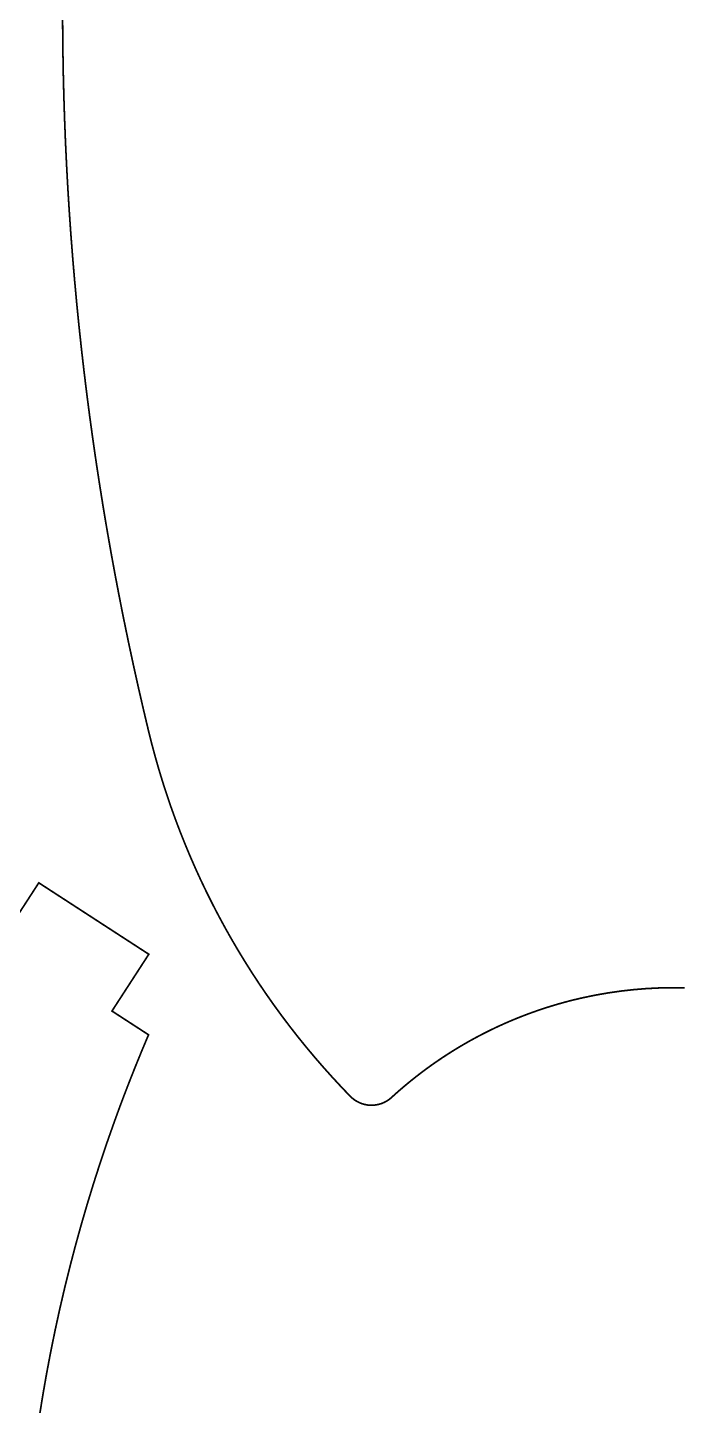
# Model space of a CAD drawing. Header units: metres. Extents: x 0 to 1595, y 0 to 995.
# Drawn here: x 642.5 to 797.6, y 343.6 to 669.2 of the extents above; entities that cross this region are included whole.
import ezdxf

# ---------------------------------------------------------------- set-up
doc = ezdxf.new("R2010")
doc.units = ezdxf.units.M

msp = doc.modelspace()

# ---------------------------------------------------------------- linework, layer by layer
for points in [[(650.81, 673.201, 0, 0, 0), (650.825, 669.137, 0, 0, 0), (650.879, 663.719, 0, 0, 0), (650.972, 658.301, 0, 0, 0), (651.107, 652.887, 0, 0, 0), (651.281, 647.474, 0, 0, 0), (651.496, 642.064, 0, 0, 0), (651.751, 636.656, 0, 0, 0), (652.046, 631.25, 0, 0, 0), (652.382, 625.847, 0, 0, 0), (652.758, 620.447, 0, 0, 0), (653.174, 615.051, 0, 0, 0), (653.631, 609.66, 0, 0, 0), (654.126, 604.271, 0, 0, 0), (654.662, 598.886, 0, 0, 0), (655.24, 593.507, 0, 0, 0), (655.856, 588.131, 0, 0, 0), (656.512, 582.76, 0, 0, 0), (657.21, 577.394, 0, 0, 0), (657.946, 572.033, 0, 0, 0), (658.722, 566.679, 0, 0, 0), (659.539, 561.329, 0, 0, 0), (660.396, 555.985, 0, 0, 0), (661.292, 550.647, 0, 0, 0), (662.228, 545.317, 0, 0, 0), (663.204, 539.992, 0, 0, 0), (664.219, 534.674, 0, 0, 0), (665.275, 529.363, 0, 0, 0), (666.369, 524.058, 0, 0, 0), (667.506, 518.762, 0, 0, 0), (668.679, 513.474, 0, 0, 0), (669.893, 508.192, 0, 0, 0), (670.829, 504.236, 0, 0, 0), (671.147, 502.919, 0, 0, 0), (671.332, 502.158, 0, 0, 0), (671.91, 499.879, 0, 0, 0), (672.721, 496.857, 0, 0, 0), (673.583, 493.85, 0, 0, 0), (674.494, 490.863, 0, 0, 0), (675.456, 487.892, 0, 0, 0), (676.464, 484.94, 0, 0, 0), (677.522, 482.008, 0, 0, 0), (678.629, 479.096, 0, 0, 0), (679.783, 476.204, 0, 0, 0), (680.985, 473.333, 0, 0, 0), (682.233, 470.485, 0, 0, 0), (683.529, 467.658, 0, 0, 0), (684.872, 464.854, 0, 0, 0), (686.26, 462.074, 0, 0, 0), (687.696, 459.317, 0, 0, 0), (689.175, 456.585, 0, 0, 0), (690.701, 453.878, 0, 0, 0), (692.272, 451.196, 0, 0, 0), (693.887, 448.542, 0, 0, 0), (695.549, 445.912, 0, 0, 0), (697.253, 443.311, 0, 0, 0), (699, 440.739, 0, 0, 0), (700.792, 438.194, 0, 0, 0), (702.626, 435.679, 0, 0, 0), (704.504, 433.193, 0, 0, 0), (706.424, 430.737, 0, 0, 0), (708.386, 428.313, 0, 0, 0), (710.39, 425.919, 0, 0, 0), (712.436, 423.557, 0, 0, 0), (714.524, 421.229, 0, 0, 0), (716.651, 418.933, 0, 0, 0), (718.272, 417.232, 0, 0, 0), (718.819, 416.671, 0, 0, 0), (718.819, 416.671, 0, 0, 0), (718.819, 416.671, 0.4, 0.4, 0), (718.938, 416.55, 0.4, 0.4, 0), (719.317, 416.208, 0.4, 0.4, 0), (719.851, 415.799, 0.4, 0.4, 0), (720.421, 415.444, 0.4, 0.4, 0), (721.021, 415.146, 0.4, 0.4, 0), (721.646, 414.907, 0.4, 0.4, 0), (722.293, 414.728, 0.4, 0.4, 0), (722.957, 414.612, 0.4, 0.4, 0), (723.464, 414.565, 0.4, 0.4, 0), (723.633, 414.56, 0.4, 0.4, 0), (723.803, 414.556, 0.4, 0.4, 0), (724.311, 414.574, 0.4, 0.4, 0), (724.981, 414.651, 0.4, 0.4, 0), (725.636, 414.793, 0.4, 0.4, 0), (726.275, 414.997, 0.4, 0.4, 0), (726.89, 415.261, 0.4, 0.4, 0), (727.479, 415.582, 0.4, 0.4, 0), (728.036, 415.961, 0.4, 0.4, 0), (728.433, 416.279, 0.4, 0.4, 0), (728.558, 416.394, 0.4, 0.4, 0), (728.84, 416.651, 0.4, 0.4, 0), (729.69, 417.415, 0.4, 0.4, 0), (730.838, 418.417, 0.4, 0.4, 0), (731.999, 419.4, 0.4, 0.4, 0), (733.174, 420.365, 0.4, 0.4, 0), (734.363, 421.311, 0.4, 0.4, 0), (735.565, 422.239, 0.4, 0.4, 0), (736.782, 423.146, 0.4, 0.4, 0), (738.011, 424.035, 0.4, 0.4, 0), (739.253, 424.904, 0.4, 0.4, 0), (740.508, 425.754, 0.4, 0.4, 0), (741.775, 426.585, 0.4, 0.4, 0), (743.054, 427.394, 0.4, 0.4, 0), (744.346, 428.186, 0.4, 0.4, 0), (745.649, 428.956, 0.4, 0.4, 0), (746.964, 429.707, 0.4, 0.4, 0), (748.29, 430.436, 0.4, 0.4, 0), (749.626, 431.146, 0.4, 0.4, 0), (750.975, 431.836, 0.4, 0.4, 0), (752.332, 432.504, 0.4, 0.4, 0), (753.701, 433.153, 0.4, 0.4, 0), (755.079, 433.779, 0.4, 0.4, 0), (756.468, 434.385, 0.4, 0.4, 0), (757.867, 434.969, 0.4, 0.4, 0), (759.274, 435.533, 0.4, 0.4, 0), (760.69, 436.076, 0.4, 0.4, 0), (762.117, 436.596, 0.4, 0.4, 0), (763.55, 437.096, 0.4, 0.4, 0), (764.993, 437.572, 0.4, 0.4, 0), (766.443, 438.028, 0.4, 0.4, 0), (767.903, 438.461, 0.4, 0.4, 0), (769.369, 438.872, 0.4, 0.4, 0), (770.474, 439.167, 0.4, 0.4, 0), (770.843, 439.261, 0.4, 0.4, 0), (771.581, 439.449, 0.4, 0.4, 0), (773.807, 439.969, 0.4, 0.4, 0), (776.786, 440.585, 0.4, 0.4, 0), (779.778, 441.108, 0.4, 0.4, 0), (782.782, 441.54, 0.4, 0.4, 0), (785.794, 441.878, 0.4, 0.4, 0), (788.814, 442.124, 0.4, 0.4, 0), (791.838, 442.276, 0.4, 0.4, 0), (794.865, 442.336, 0.4, 0.4, 0), (797.892, 442.304, 0.4, 0.4, 0)], [(650.81, 673.201, 0.4, 0.4, 0), (650.825, 669.137, 0.4, 0.4, 0), (650.879, 663.719, 0.4, 0.4, 0), (650.972, 658.301, 0.4, 0.4, 0), (651.107, 652.887, 0.4, 0.4, 0), (651.281, 647.474, 0.4, 0.4, 0), (651.496, 642.064, 0.4, 0.4, 0), (651.751, 636.656, 0.4, 0.4, 0), (652.046, 631.25, 0.4, 0.4, 0), (652.382, 625.847, 0.4, 0.4, 0), (652.758, 620.447, 0.4, 0.4, 0), (653.174, 615.051, 0.4, 0.4, 0), (653.631, 609.66, 0.4, 0.4, 0), (654.126, 604.271, 0.4, 0.4, 0), (654.662, 598.886, 0.4, 0.4, 0), (655.24, 593.507, 0.4, 0.4, 0), (655.856, 588.131, 0.4, 0.4, 0), (656.512, 582.76, 0.4, 0.4, 0), (657.21, 577.394, 0.4, 0.4, 0), (657.946, 572.033, 0.4, 0.4, 0), (658.722, 566.679, 0.4, 0.4, 0), (659.539, 561.329, 0.4, 0.4, 0), (660.396, 555.985, 0.4, 0.4, 0), (661.292, 550.647, 0.4, 0.4, 0), (662.228, 545.317, 0.4, 0.4, 0), (663.204, 539.992, 0.4, 0.4, 0), (664.219, 534.674, 0.4, 0.4, 0), (665.275, 529.363, 0.4, 0.4, 0), (666.369, 524.058, 0.4, 0.4, 0), (667.506, 518.762, 0.4, 0.4, 0), (668.679, 513.474, 0.4, 0.4, 0), (669.893, 508.192, 0.4, 0.4, 0), (670.829, 504.236, 0.4, 0.4, 0), (671.147, 502.919, 0.4, 0.4, 0), (671.332, 502.158, 0.4, 0.4, 0), (671.91, 499.879, 0.4, 0.4, 0), (672.721, 496.857, 0.4, 0.4, 0), (673.583, 493.85, 0.4, 0.4, 0), (674.494, 490.863, 0.4, 0.4, 0), (675.456, 487.892, 0.4, 0.4, 0), (676.464, 484.94, 0.4, 0.4, 0), (677.522, 482.008, 0.4, 0.4, 0), (678.629, 479.096, 0.4, 0.4, 0), (679.783, 476.204, 0.4, 0.4, 0), (680.985, 473.333, 0.4, 0.4, 0), (682.233, 470.485, 0.4, 0.4, 0), (683.529, 467.658, 0.4, 0.4, 0), (684.872, 464.854, 0.4, 0.4, 0), (686.26, 462.074, 0.4, 0.4, 0), (687.696, 459.317, 0.4, 0.4, 0), (689.175, 456.585, 0.4, 0.4, 0), (690.701, 453.878, 0.4, 0.4, 0), (692.272, 451.196, 0.4, 0.4, 0), (693.887, 448.542, 0.4, 0.4, 0), (695.549, 445.912, 0.4, 0.4, 0), (697.253, 443.311, 0.4, 0.4, 0), (699, 440.739, 0.4, 0.4, 0), (700.792, 438.194, 0.4, 0.4, 0), (702.626, 435.679, 0.4, 0.4, 0), (704.504, 433.193, 0.4, 0.4, 0), (706.424, 430.737, 0.4, 0.4, 0), (708.386, 428.313, 0.4, 0.4, 0), (710.39, 425.919, 0.4, 0.4, 0), (712.436, 423.557, 0.4, 0.4, 0), (714.524, 421.229, 0.4, 0.4, 0), (716.651, 418.933, 0.4, 0.4, 0), (718.272, 417.232, 0.4, 0.4, 0), (718.819, 416.671, 0.4, 0.4, 0), (718.819, 416.671, 0.4, 0.4, 0), (718.819, 416.671, 0, 0, 0), (718.938, 416.55, 0, 0, 0), (719.317, 416.208, 0, 0, 0), (719.851, 415.799, 0, 0, 0), (720.421, 415.444, 0, 0, 0), (721.021, 415.146, 0, 0, 0), (721.646, 414.907, 0, 0, 0), (722.293, 414.728, 0, 0, 0), (722.957, 414.612, 0, 0, 0), (723.464, 414.565, 0, 0, 0), (723.633, 414.56, 0, 0, 0), (723.803, 414.556, 0, 0, 0), (724.311, 414.574, 0, 0, 0), (724.981, 414.651, 0, 0, 0), (725.636, 414.793, 0, 0, 0), (726.275, 414.997, 0, 0, 0), (726.89, 415.261, 0, 0, 0), (727.479, 415.582, 0, 0, 0), (728.036, 415.961, 0, 0, 0), (728.433, 416.279, 0, 0, 0), (728.558, 416.394, 0, 0, 0), (728.84, 416.651, 0, 0, 0), (729.69, 417.415, 0, 0, 0), (730.838, 418.417, 0, 0, 0), (731.999, 419.4, 0, 0, 0), (733.174, 420.365, 0, 0, 0), (734.363, 421.311, 0, 0, 0), (735.565, 422.239, 0, 0, 0), (736.782, 423.146, 0, 0, 0), (738.011, 424.035, 0, 0, 0), (739.253, 424.904, 0, 0, 0), (740.508, 425.754, 0, 0, 0), (741.775, 426.585, 0, 0, 0), (743.054, 427.394, 0, 0, 0), (744.346, 428.186, 0, 0, 0), (745.649, 428.956, 0, 0, 0), (746.964, 429.707, 0, 0, 0), (748.29, 430.436, 0, 0, 0), (749.626, 431.146, 0, 0, 0), (750.975, 431.836, 0, 0, 0), (752.332, 432.504, 0, 0, 0), (753.701, 433.153, 0, 0, 0), (755.079, 433.779, 0, 0, 0), (756.468, 434.385, 0, 0, 0), (757.867, 434.969, 0, 0, 0), (759.274, 435.533, 0, 0, 0), (760.69, 436.076, 0, 0, 0), (762.117, 436.596, 0, 0, 0), (763.55, 437.096, 0, 0, 0), (764.993, 437.572, 0, 0, 0), (766.443, 438.028, 0, 0, 0), (767.903, 438.461, 0, 0, 0), (769.369, 438.872, 0, 0, 0), (770.474, 439.167, 0, 0, 0), (770.843, 439.261, 0, 0, 0), (771.581, 439.449, 0, 0, 0), (773.807, 439.969, 0, 0, 0), (776.786, 440.585, 0, 0, 0), (779.778, 441.108, 0, 0, 0), (782.782, 441.54, 0, 0, 0), (785.794, 441.878, 0, 0, 0), (788.814, 442.124, 0, 0, 0), (791.838, 442.276, 0, 0, 0), (794.865, 442.336, 0, 0, 0), (797.892, 442.304, 0, 0, 0)], [(645.319, 341.013, 0, 0, 0), (646.139, 346.097, 0, 0, 0), (647.028, 351.171, 0, 0, 0), (647.988, 356.233, 0, 0, 0), (649.017, 361.282, 0, 0, 0), (650.115, 366.318, 0, 0, 0), (651.285, 371.339, 0, 0, 0), (652.522, 376.346, 0, 0, 0), (653.831, 381.336, 0, 0, 0), (655.207, 386.31, 0, 0, 0), (656.654, 391.267, 0, 0, 0), (658.169, 396.207, 0, 0, 0), (659.754, 401.126, 0, 0, 0), (661.408, 406.028, 0, 0, 0), (663.131, 410.91, 0, 0, 0), (664.465, 414.558, 0, 0, 0), (664.922, 415.769, 0, 0, 0), (664.922, 415.769, 0, 0, 0), (664.922, 415.769, 0.4, 0.4, 0), (665.289, 416.743, 0.4, 0.4, 0), (666.41, 419.654, 0.4, 0.4, 0), (667.94, 423.524, 0.4, 0.4, 0), (669.512, 427.374, 0.4, 0.4, 0), (670.719, 430.251, 0.4, 0.4, 0), (671.129, 431.207, 0.4, 0.4, 0), (662.479, 436.821, 0.4, 0.4, 0), (671.188, 450.243, 0.4, 0.4, 0), (645.183, 467.118, 0.4, 0.4, 0), (635.929, 452.857, 0.4, 0.4, 0)], [(645.319, 341.013, 0.4, 0.4, 0), (646.139, 346.097, 0.4, 0.4, 0), (647.028, 351.171, 0.4, 0.4, 0), (647.988, 356.233, 0.4, 0.4, 0), (649.017, 361.282, 0.4, 0.4, 0), (650.115, 366.318, 0.4, 0.4, 0), (651.285, 371.339, 0.4, 0.4, 0), (652.522, 376.346, 0.4, 0.4, 0), (653.831, 381.336, 0.4, 0.4, 0), (655.207, 386.31, 0.4, 0.4, 0), (656.654, 391.267, 0.4, 0.4, 0), (658.169, 396.207, 0.4, 0.4, 0), (659.754, 401.126, 0.4, 0.4, 0), (661.408, 406.028, 0.4, 0.4, 0), (663.131, 410.91, 0.4, 0.4, 0), (664.465, 414.558, 0.4, 0.4, 0), (664.922, 415.769, 0.4, 0.4, 0), (664.922, 415.769, 0.4, 0.4, 0), (664.922, 415.769, 0, 0, 0), (665.289, 416.743, 0, 0, 0), (666.41, 419.654, 0, 0, 0), (667.94, 423.524, 0, 0, 0), (669.512, 427.374, 0, 0, 0), (670.719, 430.251, 0, 0, 0), (671.129, 431.207, 0, 0, 0), (662.479, 436.821, 0, 0, 0), (671.188, 450.243, 0, 0, 0), (645.183, 467.118, 0, 0, 0), (635.929, 452.857, 0, 0, 0)]]:
    msp.add_lwpolyline(points, format="xyseb")

doc.saveas('drawing.dxf')
